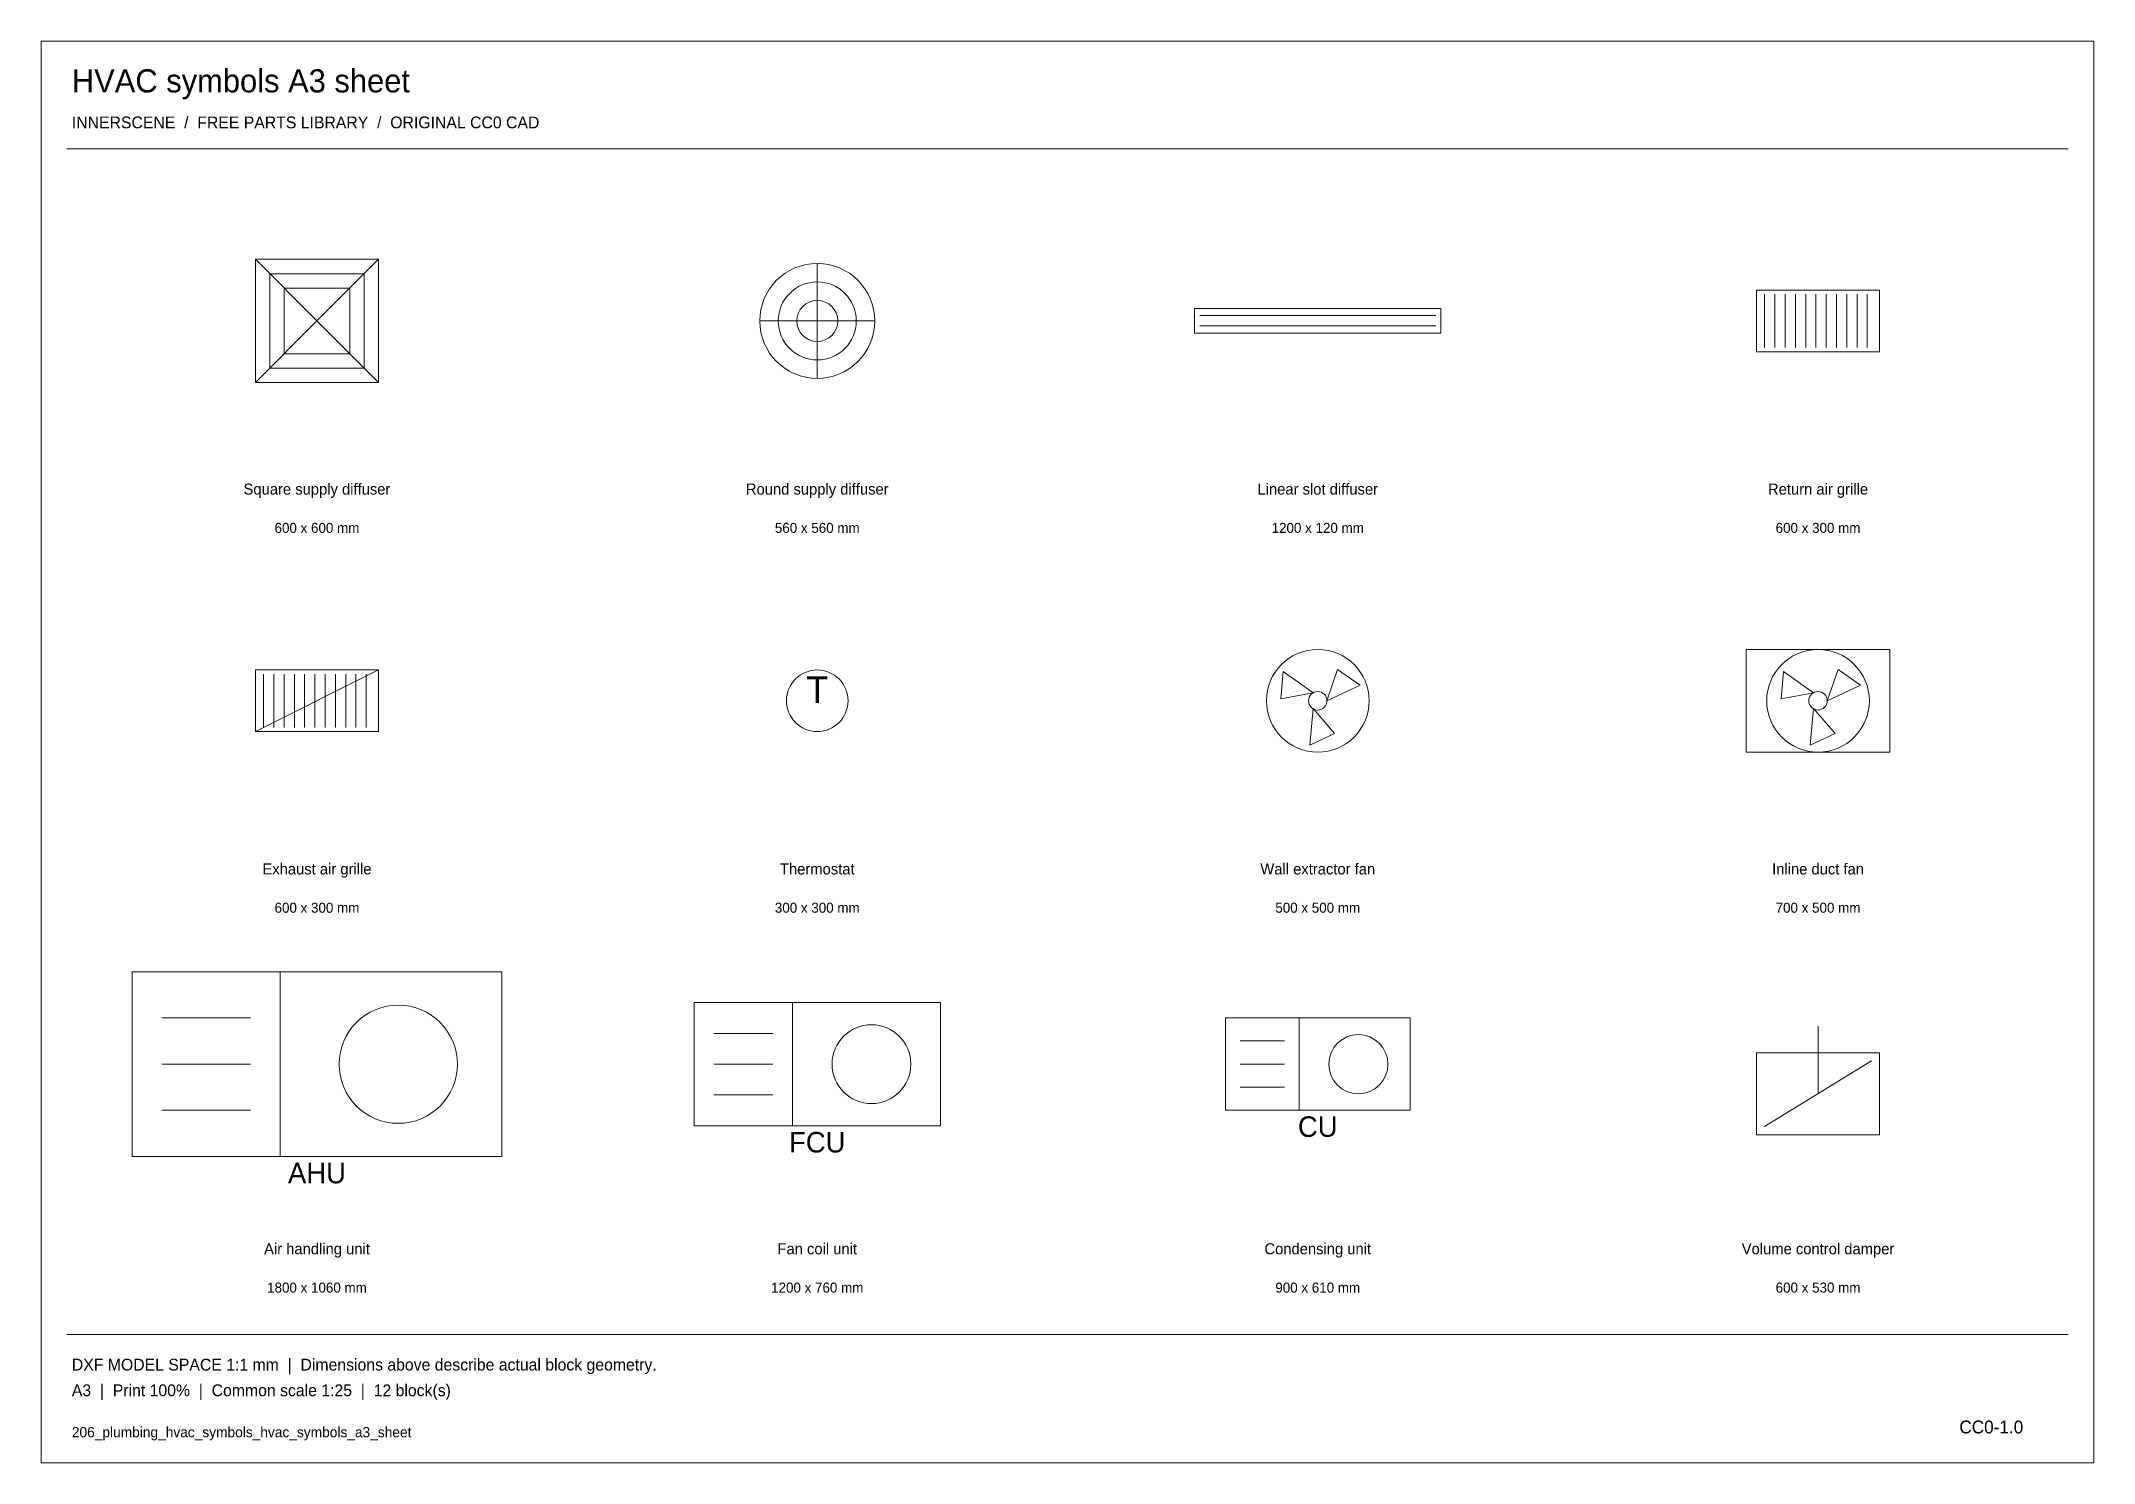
# Model space of a CAD drawing. Header units: millimetres. Extents: x 250 to 10250, y 250 to 7175.
import ezdxf
from ezdxf.enums import TextEntityAlignment as Align

# ---------------------------------------------------------------- set-up
doc = ezdxf.new("R2010")
doc.units = ezdxf.units.MM
for name, color, linetype, lineweight, true_color in [('A-ANNO-TEXT', 7, 'Continuous', 13, 0x263b49), ('A-SHEET', 7, 'Continuous', 18, 0x8196a2), ('M-HVAC', 7, 'Continuous', 20, 0x507a7a)]:
    doc.layers.add(name, color=color, linetype=linetype, lineweight=lineweight, true_color=true_color)

# ---------------------------------------------------------------- blocks, each defined once
blk = doc.blocks.new('206_PLUMBING_HVAC_SYMBOLS_HVAC_SYMBOLS_A3_SHEET')
at = {"layer": 'A-SHEET'}
blk.add_lwpolyline([(250, 250), (10250, 250), (10250, 7175), (250, 7175)], close=True, dxfattribs=at)
for points in [[(375, 6650), (10125, 6650)], [(375, 875), (10125, 875)]]:
    blk.add_lwpolyline(points, dxfattribs=at)
at = {"layer": 'M-HVAC'}
for points in [[(1294, 5512), (1894, 5512), (1894, 6112), (1294, 6112)], [(1364, 5582), (1824, 5582), (1824, 6042), (1364, 6042)], [(1434, 5652), (1754, 5652), (1754, 5972), (1434, 5972)], [(8606, 5662), (9206, 5662), (9206, 5962), (8606, 5962)], [(5869, 5752), (7069, 5752), (7069, 5872), (5869, 5872)], [(8556, 3712), (9256, 3712), (9256, 4212), (8556, 4212)], [(1294, 3812), (1894, 3812), (1894, 4112), (1294, 4112)], [(6446, 4001), (6300, 4104), (6289, 3971)], [(6514, 3962), (6675, 4038), (6566, 4114)], [(8884, 4001), (8738, 4104), (8726, 3971)], [(8951, 3962), (9113, 4038), (9004, 4114)], [(6446, 3924), (6431, 3746), (6551, 3803)], [(8884, 3924), (8868, 3746), (8989, 3803)], [(694, 1742), (2494, 1742), (2494, 2642), (694, 2642)], [(3431, 1892), (4631, 1892), (4631, 2492), (3431, 2492)], [(6019, 1968), (6919, 1968), (6919, 2418), (6019, 2418)], [(8606, 1848), (9206, 1848), (9206, 2248), (8606, 2248)]]:
    blk.add_lwpolyline(points, close=True, dxfattribs=at)
for points in [[(1294, 6112), (1594, 5812)], [(1894, 6112), (1594, 5812)], [(4031, 5812), (4031, 6092)], [(8646, 5682), (8646, 5942)], [(8696, 5682), (8696, 5942)], [(8746, 5682), (8746, 5942)], [(8796, 5682), (8796, 5942)], [(8846, 5682), (8846, 5942)], [(8896, 5682), (8896, 5942)], [(8946, 5682), (8946, 5942)], [(8996, 5682), (8996, 5942)], [(9046, 5682), (9046, 5942)], [(9096, 5682), (9096, 5942)], [(9146, 5682), (9146, 5942)], [(1294, 5512), (1594, 5812)], [(1894, 5512), (1594, 5812)], [(4031, 5812), (3751, 5812)], [(4031, 5812), (4311, 5812)], [(4031, 5812), (4031, 5532)], [(5894, 5838), (7044, 5838)], [(5894, 5788), (7044, 5788)], [(1294, 3812), (1894, 4112)], [(1334, 3832), (1334, 4092)], [(1384, 3832), (1384, 4092)], [(1434, 3832), (1434, 4092)], [(1484, 3832), (1484, 4092)], [(1534, 3832), (1534, 4092)], [(1584, 3832), (1584, 4092)], [(1634, 3832), (1634, 4092)], [(1684, 3832), (1684, 4092)], [(1734, 3832), (1734, 4092)], [(1784, 3832), (1784, 4092)], [(1834, 3832), (1834, 4092)], [(1414, 1742), (1414, 2642)], [(838, 2418), (1270, 2418)], [(3911, 1892), (3911, 2492)], [(6379, 1968), (6379, 2418)], [(3527, 2342), (3815, 2342)], [(6091, 2305), (6307, 2305)], [(8906, 2048), (8906, 2378)], [(8646, 1888), (9166, 2208)], [(838, 2192), (1270, 2192)], [(3527, 2192), (3815, 2192)], [(6091, 2192), (6307, 2192)], [(3527, 2042), (3815, 2042)], [(6091, 2080), (6307, 2080)], [(838, 1968), (1270, 1968)]]:
    blk.add_lwpolyline(points, dxfattribs=at)
for centre, radius in [((4031, 5812), 280), ((4031, 5812), 190), ((4031, 5812), 100), ((6469, 3962), 250), ((8906, 3962), 250), ((4031, 3962), 150), ((6469, 3962), 45), ((8906, 3962), 45), ((1990, 2192), 288), ((4295, 2192), 192), ((6667, 2192), 144)]:
    blk.add_circle(centre, radius, dxfattribs=at)
at = {"layer": 'A-ANNO-TEXT'}
for s, height, p in [('HVAC symbols A3 sheet', 112.5, (400, 6925)), ('INNERSCENE  /  FREE PARTS LIBRARY  /  ORIGINAL CC0 CAD', 57.5, (400, 6750)), ('DXF MODEL SPACE 1:1 mm  |  Dimensions above describe actual block geometry.', 57.5, (400, 700)), ('A3  |  Print 100%  |  Common scale 1:25  |  12 block(s)', 57.5, (400, 575)), ('206_plumbing_hvac_symbols_hvac_symbols_a3_sheet', 50, (400, 375))]:
    blk.add_text(s, height=height, dxfattribs=at).set_placement(p)
for s, height, p in [('Square supply diffuser', 53.75, (1594, 4950)), ('Round supply diffuser', 53.75, (4031, 4950)), ('Linear slot diffuser', 53.75, (6469, 4950)), ('Return air grille', 53.75, (8906, 4950)), ('600 x 600 mm', 48.75, (1594, 4765)), ('560 x 560 mm', 48.75, (4031, 4765)), ('1200 x 120 mm', 48.75, (6469, 4765)), ('600 x 300 mm', 48.75, (8906, 4765)), ('Exhaust air grille', 53.75, (1594, 3100)), ('Thermostat', 53.8, (4031, 3100)), ('Wall extractor fan', 53.75, (6469, 3100)), ('Inline duct fan', 53.75, (8906, 3100)), ('600 x 300 mm', 48.75, (1594, 2915)), ('300 x 300 mm', 48.75, (4031, 2915)), ('500 x 500 mm', 48.75, (6469, 2915)), ('700 x 500 mm', 48.75, (8906, 2915)), ('Air handling unit', 53.75, (1594, 1250)), ('Fan coil unit', 53.75, (4031, 1250)), ('Condensing unit', 53.75, (6469, 1250)), ('Volume control damper', 53.75, (8906, 1250)), ('1800 x 1060 mm', 48.75, (1594, 1065)), ('1200 x 760 mm', 48.75, (4031, 1065)), ('900 x 610 mm', 48.75, (6469, 1065)), ('600 x 530 mm', 48.75, (8906, 1065)), ('CC0-1.0', 62.5, (9750, 375))]:
    blk.add_text(s, height=height, dxfattribs=at).set_placement(p, align=Align.BOTTOM_CENTER)
at = {"layer": 'M-HVAC'}
for s, height, p in [('T', 130, (4031, 3912)), ('CU', 100, (6469, 1808)), ('FCU', 100, (4031, 1732)), ('AHU', 100, (1594, 1582))]:
    blk.add_text(s, height=height, dxfattribs=at).set_placement(p, align=Align.BOTTOM_CENTER)

msp = doc.modelspace()

# ---------------------------------------------------------------- block references
msp.add_blockref('206_PLUMBING_HVAC_SYMBOLS_HVAC_SYMBOLS_A3_SHEET', (0, 0))

doc.saveas('drawing.dxf')
